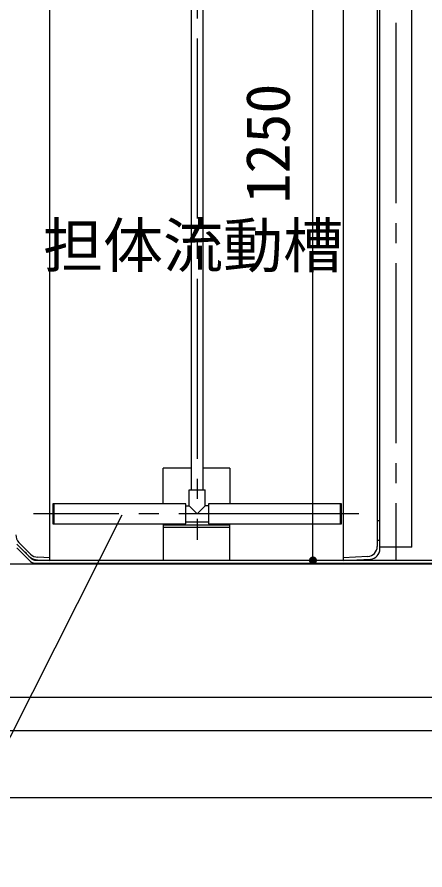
# Model space of a CAD drawing. Units: millimetres, scale not verified. Extents: x -8910 to 8910, y -6308 to 6308.
# Drawn here: x -4037 to -3426, y -3997 to -2719 of the extents above; entities that cross this region are included whole.
import ezdxf
from ezdxf.enums import TextEntityAlignment as Align

# ---------------------------------------------------------------- set-up
doc = ezdxf.new("R2010")
doc.units = ezdxf.units.MM
doc.header["$LTSCALE"] = 30
doc.linetypes.add('CHAIN2', pattern=[12, 9, -1, 1, -1])
doc.layers.add('0-5_空気管', color=3, linetype='Continuous', lineweight=25)
doc.layers.add('0-6_機器', color=2, linetype='Continuous', lineweight=25)
doc.styles.add('ＭＳ ゴシック', font='')
doc.styles.get('ＭＳ ゴシック').set_extended_font_data('MS Gothic')

msp = doc.modelspace()

# ---------------------------------------------------------------- linework, layer by layer
at = {"layer": '0-5_空気管', "linetype": 'CHAIN2'}
for p, q in [((-3469.21, -2008.01), (-3469.21, -3533.6)), ((-3767.4, -2031.4), (-3767.4, -3502.6)), ((-3524.96, -3463.6), (-4012.66, -3463.6))]:
    msp.add_line(p, q, dxfattribs=at)
at = {"layer": '0-5_空気管'}
for p, q in [((-3776.4, -2106.4), (-3776.4, -3427.6)), ((-3758.41, -3427.6), (-3758.41, -2108.32)), ((-3548.21, -2110.72), (-3548.21, -3533.6)), ((-3497.21, -2120.72), (-3497.21, -3512.69)), ((-3493.21, -3516.48), (-3493.21, -2120.72)), ((-3493.21, -3513.6), (-3493.21, -2202.6)), ((-3445.21, -3513.6), (-3445.21, -2202.6)), ((-3818.21, -3448.6), (-3818.21, -3395.48)), ((-3776.4, -3395.48), (-3818.21, -3395.48)), ((-3718.21, -3395.48), (-3758.41, -3395.48)), ((-3718.21, -3395.48), (-3718.21, -3448.6)), ((-3779.4, -3427.6), (-3755.4, -3427.6)), ((-3779.4, -3451.6), (-3779.4, -3427.6)), ((-3755.4, -3451.6), (-3755.4, -3427.6)), ((-3983.9, -3448.6), (-3983.9, -3478.6)), ((-3982.4, -3448.6), (-3982.4, -3478.6)), ((-3550.91, -3448.6), (-3750.4, -3448.6)), ((-3552.4, -3478.6), (-3552.4, -3448.6)), ((-3550.91, -3478.6), (-3550.91, -3448.6)), ((-3784.4, -3451.6), (-3779.4, -3451.6)), ((-3750.4, -3451.6), (-3755.4, -3451.6)), ((-3784.4, -3475.6), (-3750.4, -3475.6)), ((-3497.21, -3473.6), (-3493.21, -3473.6)), ((-3983.9, -3478.6), (-3784.4, -3478.6)), ((-3818.21, -3478.6), (-3818.21, -3533.6)), ((-3718.21, -3480.6), (-3818.21, -3480.6)), ((-3818.21, -3483.6), (-3718.21, -3483.6)), ((-3718.21, -3533.6), (-3718.21, -3478.6)), ((-4037.35, -3509.46), (-4019.85, -3526.96)), ((-4017.02, -3524.13), (-4034.53, -3506.63)), ((-3493.21, -3503.6), (-3497.21, -3503.6)), ((-3445.21, -3513.6), (-3493.21, -3513.6)), ((-3988.21, -3529.6), (-4006.41, -3528.8)), ((-3563.62, -3533.6), (-3642.98, -3533.6)), ((-3511.42, -3527.67), (-3548.21, -3529.6)), ((-3548.21, -3533.6), (-3507.43, -3531.46))]:
    msp.add_line(p, q, dxfattribs=at)
at = {"layer": '0-5_空気管', "color": 4}
msp.add_line((-3593.62, -3533.6), (-3593.62, -2283.6), dxfattribs=at)
at = {"layer": '0-5_空気管'}
for points in [[(-4006.58, -3532.8), (-3988.21, -3533.6), (-3988.21, -2293.6)], [(-3784.4, -3478.6), (-3784.4, -3448.6), (-3983.9, -3448.6)], [(-3750.4, -3448.6), (-3750.4, -3478.6), (-3550.91, -3478.6)], [(-3779.4, -3451.6), (-3767.4, -3463.6), (-3755.4, -3451.6)], [(-3880.31, -3465.97), (-4148.68, -3997.38), (-4515.52, -3997.38)], [(-4016.81, -3530.01), (-4017.81, -3529), (-4018.24, -3528.58), (-4018.69, -3528.13), (-4019.17, -3527.65), (-4020.67, -3526.15), (-4021.18, -3525.64), (-4022.81, -3524.01), (-4023.42, -3523.41), (-4025.48, -3521.35), (-4026.25, -3520.57), (-4027.05, -3519.78), (-4027.86, -3518.97), (-4029.44, -3517.39), (-4030.19, -3516.64), (-4030.89, -3515.95), (-4031.53, -3515.31), (-4033.62, -3513.22), (-4034.06, -3512.78), (-4035.74, -3511.1), (-4036.14, -3510.7), (-4037.47, -3509.38)], [(-4037.44, -3515.06), (-4037.07, -3515.43), (-4036.69, -3515.81), (-4035.08, -3517.41), (-4034.65, -3517.84), (-4034.2, -3518.29), (-4033.72, -3518.76), (-4033.21, -3519.28), (-4032.64, -3519.85), (-4030.64, -3521.85), (-4029.88, -3522.6), (-4029.11, -3523.37), (-4026.82, -3525.67), (-4026.11, -3526.37), (-4024.83, -3527.65), (-4024.25, -3528.23), (-4023.17, -3529.31), (-4022.66, -3529.81), (-4022.17, -3530.31), (-4021.68, -3530.79), (-4020.26, -3532.21), (-4019.82, -3532.65), (-4017.79, -3534.68), (-4017.64, -3534.83), (-4017.49, -3534.97), (-4017.4, -3535.06), (-4017.3, -3535.16), (-4017.19, -3535.26), (-4017.08, -3535.36), (-4016.95, -3535.47), (-4016.83, -3535.58)], [(-4016.83, -3535.58), (-4016.7, -3535.68), (-4016.56, -3535.78), (-4016.42, -3535.88), (-4016.27, -3535.98), (-4016.11, -3536.08), (-4015.93, -3536.18), (-4015.74, -3536.28), (-4015.53, -3536.39), (-4015.3, -3536.5), (-4015.05, -3536.62), (-4014.79, -3536.73), (-4014.53, -3536.84), (-4014.26, -3536.95), (-4014, -3537.04), (-4013.75, -3537.14), (-4013.51, -3537.22), (-4013.29, -3537.29), (-4013.08, -3537.36), (-4012.88, -3537.41), (-4012.7, -3537.45), (-4012.52, -3537.49), (-4012.36, -3537.52), (-4012.19, -3537.54), (-4012.03, -3537.56), (-4011.87, -3537.57), (-4011.71, -3537.58), (-4011.55, -3537.59), (-4011.4, -3537.6), (-4011.27, -3537.6), (-3319.22, -3537.6)], [(-3319.22, -3533.6), (-4009.5, -3533.6), (-4009.62, -3533.6), (-4009.76, -3533.59), (-4009.91, -3533.59), (-4010.07, -3533.58), (-4010.23, -3533.57), (-4010.39, -3533.56), (-4010.56, -3533.54), (-4010.72, -3533.51), (-4010.89, -3533.48), (-4011.07, -3533.45), (-4011.26, -3533.4), (-4011.46, -3533.35), (-4011.67, -3533.29), (-4011.89, -3533.21), (-4012.13, -3533.13), (-4012.38, -3533.03), (-4012.65, -3532.93), (-4012.91, -3532.82), (-4013.17, -3532.71), (-4013.43, -3532.6), (-4013.68, -3532.48), (-4013.9, -3532.37), (-4014.11, -3532.27), (-4014.31, -3532.16), (-4014.48, -3532.06), (-4014.64, -3531.96), (-4014.79, -3531.87), (-4014.93, -3531.77), (-4015.06, -3531.67), (-4015.19, -3531.56), (-4015.31, -3531.46), (-4015.43, -3531.36), (-4015.55, -3531.25), (-4015.66, -3531.15), (-4015.75, -3531.06), (-4015.84, -3530.97), (-4016.14, -3530.68), (-4016.81, -3530.01)]]:
    msp.add_lwpolyline(points, dxfattribs=at)
for centre, radius, start, end in [((-4023.21, -3495.32), 16, 180, 225), ((-3512.21, -3512.69), 15, 273, 0), ((-4005.71, -3512.82), 20, 225, 267.5), ((-4005.71, -3512.82), 16, 225, 267.5), ((-3508.21, -3516.48), 15, 273, 0)]:
    msp.add_arc(centre, radius, start, end, dxfattribs=at)
at = {"layer": '0-5_空気管', "color": 92}
for points in [[(-3599.61, -3533.23), (-3593.62, -3533.6), (-3599.62, -3533.6)], [(-3599.62, -3533.6), (-3594, -3539.59), (-3599.58, -3534.36)], [(-3599.62, -3533.6), (-3593.62, -3539.6), (-3594, -3539.59)], [(-3593.62, -3533.6), (-3593.62, -3539.6), (-3599.62, -3533.6)], [(-3599.52, -3532.48), (-3593.62, -3533.6), (-3599.61, -3533.23)], [(-3599.58, -3534.36), (-3594.75, -3539.5), (-3599.43, -3535.1)], [(-3599.58, -3534.36), (-3594, -3539.59), (-3594.75, -3539.5)], [(-3599.33, -3531.75), (-3593.62, -3533.6), (-3599.52, -3532.48)], [(-3599.43, -3535.1), (-3595.48, -3539.31), (-3599.2, -3535.81)], [(-3599.43, -3535.1), (-3594.75, -3539.5), (-3595.48, -3539.31)], [(-3599.05, -3531.05), (-3593.62, -3533.6), (-3599.33, -3531.75)], [(-3599.2, -3535.81), (-3596.18, -3539.03), (-3598.88, -3536.49)], [(-3599.2, -3535.81), (-3595.48, -3539.31), (-3596.18, -3539.03)], [(-3598.69, -3530.39), (-3593.62, -3533.6), (-3599.05, -3531.05)], [(-3598.88, -3536.49), (-3596.84, -3538.67), (-3598.48, -3537.13)], [(-3598.88, -3536.49), (-3596.18, -3539.03), (-3596.84, -3538.67)], [(-3598.25, -3529.78), (-3593.62, -3533.6), (-3598.69, -3530.39)], [(-3598.48, -3537.13), (-3597.45, -3538.23), (-3598, -3537.71)], [(-3598.48, -3537.13), (-3596.84, -3538.67), (-3597.45, -3538.23)], [(-3597.73, -3529.23), (-3593.62, -3533.6), (-3598.25, -3529.78)], [(-3597.73, -3529.23), (-3593.62, -3527.6), (-3593.62, -3533.6)], [(-3597.15, -3528.75), (-3593.62, -3527.6), (-3597.73, -3529.23)], [(-3596.51, -3528.35), (-3593.62, -3527.6), (-3597.15, -3528.75)], [(-3595.83, -3528.02), (-3593.62, -3527.6), (-3596.51, -3528.35)], [(-3595.11, -3527.79), (-3593.62, -3527.6), (-3595.83, -3528.02)], [(-3594.37, -3527.65), (-3593.62, -3527.6), (-3595.11, -3527.79)], [(-3593.62, -3527.6), (-3587.62, -3533.6), (-3593.62, -3533.6)], [(-3593.25, -3527.62), (-3587.62, -3533.6), (-3593.62, -3527.6)], [(-3593.62, -3533.6), (-3592.87, -3539.56), (-3593.62, -3539.6)], [(-3593.62, -3533.6), (-3592.13, -3539.42), (-3592.87, -3539.56)], [(-3593.62, -3533.6), (-3591.41, -3539.18), (-3592.13, -3539.42)], [(-3593.62, -3533.6), (-3590.73, -3538.86), (-3591.41, -3539.18)], [(-3593.62, -3533.6), (-3590.1, -3538.46), (-3590.73, -3538.86)], [(-3593.62, -3533.6), (-3589.52, -3537.98), (-3590.1, -3538.46)], [(-3593.62, -3533.6), (-3589, -3537.43), (-3589.52, -3537.98)], [(-3587.62, -3533.6), (-3589, -3537.43), (-3593.62, -3533.6)], [(-3593.25, -3527.62), (-3587.67, -3532.85), (-3587.62, -3533.6)], [(-3592.5, -3527.71), (-3587.67, -3532.85), (-3593.25, -3527.62)], [(-3592.5, -3527.71), (-3587.81, -3532.11), (-3587.67, -3532.85)], [(-3591.77, -3527.9), (-3587.81, -3532.11), (-3592.5, -3527.71)], [(-3591.77, -3527.9), (-3588.04, -3531.39), (-3587.81, -3532.11)], [(-3591.07, -3528.17), (-3588.04, -3531.39), (-3591.77, -3527.9)], [(-3591.07, -3528.17), (-3588.36, -3530.71), (-3588.04, -3531.39)], [(-3590.41, -3528.54), (-3588.36, -3530.71), (-3591.07, -3528.17)], [(-3590.41, -3528.54), (-3588.77, -3530.08), (-3588.36, -3530.71)], [(-3589.8, -3528.98), (-3588.77, -3530.08), (-3590.41, -3528.54)], [(-3589.8, -3528.98), (-3589.25, -3529.5), (-3588.77, -3530.08)], [(-3587.62, -3533.6), (-3588.56, -3536.82), (-3589, -3537.43)], [(-3587.62, -3533.6), (-3588.19, -3536.16), (-3588.56, -3536.82)], [(-3587.62, -3533.6), (-3587.92, -3535.46), (-3588.19, -3536.16)], [(-3587.62, -3533.6), (-3587.73, -3534.73), (-3587.92, -3535.46)], [(-3587.62, -3533.6), (-3587.63, -3533.98), (-3587.73, -3534.73)]]:
    msp.add_solid(points, dxfattribs=at)
at = {"layer": '0-6_機器'}
for p, q in [((-6063.23, -3538.6), (-2973.19, -3538.6)), ((-6113.23, -3738.6), (-2923.19, -3738.6)), ((-6113.23, -3788.6), (-2923.19, -3788.6))]:
    msp.add_line(p, q, dxfattribs=at)
msp.add_lwpolyline([(-6113.23, -3738.6), (-6113.23, -3888.6), (-2923.19, -3888.6)], dxfattribs=at)

# ---------------------------------------------------------------- texts
at = {"layer": '0-5_空気管', "color": 4, "style": 'ＭＳ ゴシック'}
msp.add_text('1250', height=65.98, rotation=90, dxfattribs=at).set_placement((-3608.62, -2998.6), align=Align.BOTTOM_LEFT)
msp.add_text('担体流動槽', height=65.98, dxfattribs=at).set_placement((-3998.34, -3114.29), align=Align.BOTTOM_LEFT)

doc.saveas('drawing.dxf')
